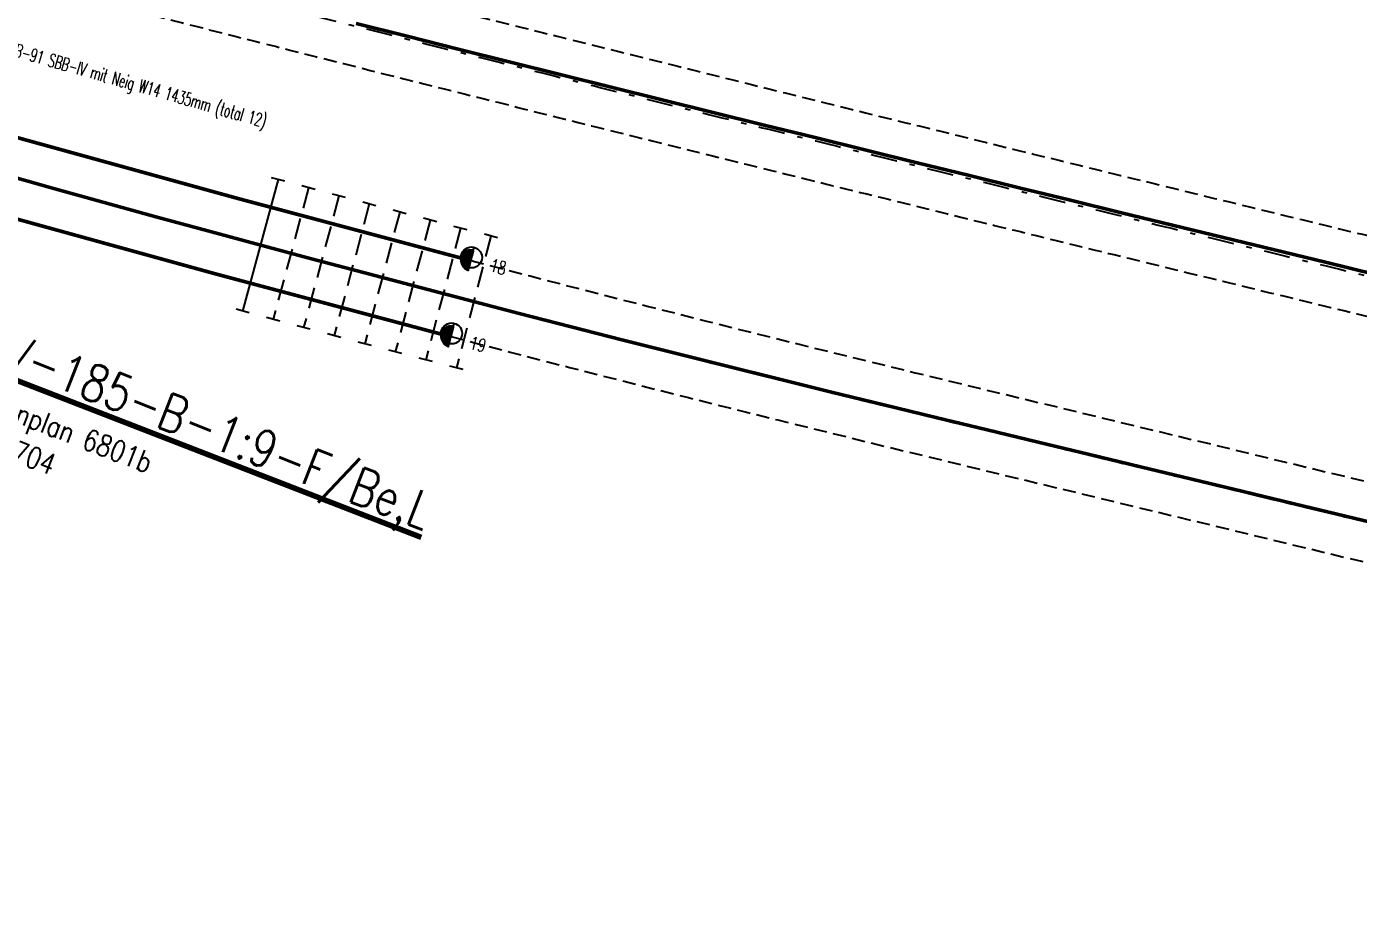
# Model space of a CAD drawing. Extents: x 2687065 to 2691361, y 1253360 to 1255888.
# Drawn here: x 2689323.92 to 2689349.27, y 1254894.06 to 1254910.67 of the extents above; entities that cross this region are included whole.
import ezdxf
from ezdxf.enums import TextEntityAlignment as Align

# ---------------------------------------------------------------- set-up
doc = ezdxf.new("R2010")
doc.units = 0
doc.header["$MEASUREMENT"] = 0
doc.linetypes.add('STRICHLINIE2', pattern=[0.375, 0.25, -0.125])
doc.linetypes.add('STRICHPUNKT', pattern=[1, 0.5, -0.25, 0, -0.25])
for name, color, linetype in [('A-GL-0015-_____', 1, 'STRICHPUNKT'), ('A-GL-0016-_____', 1, 'STRICHPUNKT'), ('A-GL-0017-_____', 1, 'STRICHPUNKT'), ('BS-TR-A-Gleisstrang-LinieGeometrie', 7, 'Continuous'), ('L-GL-0015-_____', 2, 'Continuous'), ('L-GL-0016-_____', 2, 'Continuous'), ('L-GL-0017-_____', 2, 'Continuous'), ('L-ST-0016-_____', 7, 'Continuous'), ('S-ON-0016-_____', 7, 'Continuous'), ('S-ON-0017-_____', 7, 'Continuous'), ('T-SS-0016-_____', 7, 'Continuous'), ('T-SS-0017-_____', 7, 'Continuous'), ('T-ST', 7, 'Continuous'), ('T-WW-0016-_____', 6, 'Continuous')]:
    doc.layers.add(name, color=color, linetype=linetype)
doc.styles.add('R6', font='simplex.shx', dxfattribs={"width": 0.6})
doc.styles.add('R7', font='simplex.shx', dxfattribs={"width": 0.7})
doc.styles.add('R8', font='simplex.shx', dxfattribs={"width": 0.8})

# ---------------------------------------------------------------- blocks, each defined once
blk = doc.blocks.new('WeiVlpWeiBez')
at = {"lineweight": 80}
blk.add_line((0, 0), (0, 0), dxfattribs=at)
at = {"lineweight": 80, "style": 'R8', "width": 0.8}
blk.add_attdef('WVP_WNR1', text='', height=0.7, dxfattribs=at).set_placement((0, 0), align=Align.RIGHT)
blk.add_attdef('WVP_WBE1', (0, 0), '', height=0.7, dxfattribs=at)
at = {"color": 7, "style": 'R6', "width": 0.6}
blk.add_attdef('WVP_WNR2', text='', height=0.25, dxfattribs=at).set_placement((0, 0), align=Align.RIGHT)
for tag, p in [('WVP_WBE2', (0, 0)), ('WVP_WVPN', (0, -0.4107919181288739))]:
    blk.add_attdef(tag, p, '', height=0.25, dxfattribs=at)
at = {"color": 7, "lineweight": 30, "style": 'R8', "width": 0.8}
for tag, p in [('WVP_WTPN', (0, -0.8999999999999999)), ('WVP_WSAP', (0, -1.6)), ('WVP_WZUS', (0, -2.3)), ('WVP_WWV', (0, -3))]:
    blk.add_attdef(tag, p, '', height=0.4, dxfattribs=at)
blk = doc.blocks.new('WeiVlpSchwelleR')
at = {"color": 7}
for p, q in [((-0.4999999999999886, -0.1300000000000048), (-0.4999999999999886, 0.1299999999999719)), ((0.5000000000000153, -0.1300000000000075), (0.5000000000000082, 0.1299999999999692))]:
    blk.add_line(p, q, dxfattribs=at)
at = {"color": 0, "linetype": 'ByBlock', "lineweight": -2}
blk.add_line((0.5000000000000118, -1.201402631621339e-14), (-0.4999999999999868, 4.853087807381139e-15), dxfattribs=at)
at = {"style": 'R6', "width": 0.6}
blk.add_attdef('LAENGE', text='', height=0.25, rotation=90, dxfattribs=at).set_placement((1.229737067022978, 0.007106245459260857, 6e-06), align=Align.MIDDLE)
at = {"style": 'R6', "width": 0.6, "flags": 1}
for tag, p in [('WVP-SKML', (-3, -5.426215032855453e-14, 2e-06)), ('WVP-SKMR', (5, -5.426215032855453e-14, 2e-06))]:
    blk.add_attdef(tag, text='', height=0.25, rotation=180, dxfattribs=at).set_placement(p, align=Align.MIDDLE_CENTER)
for tag, rotation, p in [('VERKLINKS', 180, (-0.8611075787620777, -8.73603956063954e-05, 2e-06)), ('VERKRECHTS', 179.9999999999973, (0.8750000000000082, -5.459328261269093e-14, 2e-06))]:
    blk.add_attdef(tag, text='', height=0.25, rotation=rotation, dxfattribs=at).set_placement(p, align=Align.MIDDLE)
at = {"color": 1, "extrusion": (-1, 1.836970198721029e-16, 1.224646799147353e-16), "style": 'R6', "width": 0.6, "flags": 8}
blk.add_attdef('WVP-ANL', text='', height=0.25, rotation=270, dxfattribs=at).set_placement((1.829950611378862e-14, -6.12323399573665e-17, 0.4999999999999904), align=Align.MIDDLE)
at = {"style": 'R6', "width": 0.6, "flags": 1}
blk.add_attdef('VERSCHIEBUNG', text='', height=0.25, rotation=179.9999999999999, dxfattribs=at).set_placement((1.75503510535756, -5.395683899678261e-14, 2.000000000057511e-06), align=Align.MIDDLE_LEFT)
at = {"color": 1, "extrusion": (1, -1.83697019872103e-16, 3.374459510989179e-32), "style": 'R6', "width": 0.6, "flags": 8}
blk.add_attdef('WVP-ANR', text='', height=0.25, rotation=270, dxfattribs=at).set_placement((-1.90594986648479e-14, -7.137320858570557e-15, 0.5000000000000118), align=Align.MIDDLE)
at = {"style": 'R6', "width": 0.6}
blk.add_attdef('BEZEICHNUNG', text='', height=0.25, rotation=180, dxfattribs=at).set_placement((3.371428571428583, -5.426215032855453e-14, 2.000000000057511e-06), align=Align.MIDDLE_LEFT)
blk = doc.blocks.new('st_NormUngb_b')
h = blk.add_hatch()
h.set_pattern_fill('ANSI31', color=256, scale=0.005, style=0)
h.set_pattern_definition([(45, (0, 0), (-0.0004419417382415922, 0.0004419417382415923), [])])
h.paths.add_polyline_path([(0.2, 0, 0.4142135623730947), (2.756041922458153e-16, 0.2), (-2.756041922458152e-16, -0.2, 0.4142135623730955)])
at = {"color": 7}
blk.add_line((2.756041922457995e-16, 0.1999999999999886, 1), (-2.756041922457995e-16, -0.1999999999999886, 1), dxfattribs=at)
at = {"color": 0}
blk.add_circle((0, 0, 1), 0.2, dxfattribs=at)
at = {"layer": 'T-ST', "style": 'R7', "width": 0.7}
blk.add_attdef('WVP-STNR', text='', height=0.25, dxfattribs=at).set_placement((0.55, 0), align=Align.MIDDLE)

msp = doc.modelspace()

# ---------------------------------------------------------------- linework, layer by layer
at = {"layer": 'A-GL-0015-_____', "extrusion": (0.01804329580227478, 0.0724631591215498, 0.9972078670200696), "elevation": 139912.5850883046, "flags": 128}
msp.add_lwpolyline([(-2306375.860925438, -1862282.304916803, 0.003607865654043509), (-2306388.834824676, -1862281.695972341, 0.0005778882366978131), (-2306390.938590927, -1862281.614882477, 0.0005640373837236005), (-2306393.04253691, -1862281.538597507, 0.0005501865310880182), (-2306395.146647687, -1862281.467001255, 0.0005363356787352098), (-2306397.2509091, -1862281.399977494, 0.0005224848264887163), (-2306399.355307747, -1862281.337409949, 0.000508633974426861), (-2306401.459830968, -1862281.279182303, 0.0004947831227551143), (-2306403.564466825, -1862281.2251782, 0.0004809322710308942), (-2306405.669204077, -1862281.175281247, 0.0004670814196756011), (-2306407.774032172, -1862281.129375021, 0.0004532305682466667), (-2306409.878941214, -1862281.087343066, 0.0004393797171654458), (-2306411.983921956, -1862281.049068903, 0.000425528866205388), (-2306414.088965773, -1862281.014436027, 0.0004116780155718247), (-2306416.194064645, -1862280.983327911, 0.0003978271650381603), (-2306418.299211137, -1862280.955628012, 0.0003839763143777667), (-2306420.404398384, -1862280.931219766, 0.0003701254642280183), (-2306422.509620063, -1862280.909986597, 0.0003562746139303033), (-2306424.614870382, -1862280.891811915, 0.000342423763905985), (-2306426.720144058, -1862280.87657912, 0.0003285729141444139), (-2306428.825436292, -1862280.864171602, 0.0003147220642029705), (-2306430.93074276, -1862280.85447274, 0.000300871214719114), (-2306433.036059585, -1862280.84736591, 0.0002870203650340875), (-2306435.141383322, -1862280.84273448, 0.0002731695155693189), (-2306437.246710938, -1862280.840461815, 0.0002593186663141821), (-2306439.352039791, -1862280.840431275, 0.0002454678170420386), (-2306441.457367611, -1862280.842526217, 0.0002316169679582705), (-2306443.562692484, -1862280.846629998, 0.000217766119052233), (-2306445.668012826, -1862280.852625972, 0.0002039152698813173), (-2306447.773327372, -1862280.860397492, 0.0001900644212988732), (-2306449.878635147, -1862280.869827912, 0.0001762135724302912), (-2306451.983935457, -1862280.880800585, 0.0001623627236969281), (-2306454.08922786, -1862280.893198865, 0.0001485118746561659), (-2306456.194512154, -1862280.906906107, 0.0001346610261611838), (-2306458.299788353, -1862280.921805665, 0.0001208101782019989), (-2306460.405056668, -1862280.937780896, 0.0001069593294711759), (-2306462.510317494, -1862280.954715158, 9.310848082247697e-05), (-2306464.615571377, -1862280.972491808, 7.925763224524444e-05), (-2306466.720819011, -1862280.990994205, 6.540678372883944e-05), (-2306468.826060446, -1862281.010163099, 6.111675872858242e-05), (-2306471.026168179, -1862281.03068374, 6.111675872858242e-05)], format="xyb", dxfattribs=at)
at = {"layer": 'A-GL-0016-_____', "extrusion": (0.01187098449345872, 0.06030678037094123, 0.9981092986083474), "elevation": 108058.6567406982, "flags": 128}
msp.add_lwpolyline([(-2396314.967002189, -1747350.58361927, 0.01124150349894793), (-2396337.398775204, -1747349.109300264, 0.004062963242225361), (-2396483.64805981, -1747343.985223027, 9.979930465861198e-05), (-2396485.645170395, -1747343.931893895, 9.979930465861198e-05)], format="xyb", dxfattribs=at)
at = {"layer": 'A-GL-0017-_____', "extrusion": (0.007932368220953155, 0.05957805118444077, 0.9981921324832567), "elevation": 96552.0531820036, "flags": 128}
msp.add_lwpolyline([(-2500185.55126278, -1595953.248989383, 0.0004452805455237393), (-2500187.642319846, -1595953.049776518, 0.0004311446533847599), (-2500189.733722908, -1595952.854229266, 0.0004170087615903658), (-2500191.825454686, -1595952.662229952, 0.0004028728696962567), (-2500193.917498501, -1595952.473660839, 0.0003887369781241495), (-2500196.009838256, -1595952.288404123, 0.0003746010866462676), (-2500198.102458414, -1595952.106341946, 0.0003604651954677763), (-2500200.195343981, -1595951.927356393, 0.000346329304144427), (-2500202.288480483, -1595951.751329496, 0.0003321934130978907), (-2500204.381853946, -1595951.57814324, 0.0003180575223168365), (-2500206.475450882, -1595951.407679565, 0.0003039216313571017), (-2500208.56925826, -1595951.239820368, 0.0002897857408567291), (-2500210.663263491, -1595951.074447505, 0.0002756498503714833), (-2500212.75745441, -1595950.911442796, 0.0002615139598900753), (-2500214.851819253, -1595950.750688028, 0.0002473780694012016), (-2500216.946346633, -1595950.592064952, 0.0002332421795430468), (-2500219.04102553, -1595950.435455294, 0.0002191062894383296), (-2500221.135845264, -1595950.280740748, 0.0002049703990757556), (-2500223.230795474, -1595950.127802985, 0.0001908345093100122), (-2500225.325866102, -1595949.976523653, 0.0001766986192637953), (-2500227.421047372, -1595949.826784377, 0.0001625627293588324), (-2500229.516329768, -1595949.678466762, 0.0001484268395837956), (-2500231.611704015, -1595949.531452398, 0.0001342909503602223), (-2500233.70716106, -1595949.385622855, 0.0001201550603784216), (-2500235.80269205, -1595949.240859693, 0.0001060191704923567), (-2500237.898288313, -1595949.097044455, 9.188328155703875e-05), (-2500239.99394134, -1595948.954058676, 7.774739182920805e-05), (-2500242.089642758, -1595948.811783878, 6.361150216352739e-05), (-2500244.185384319, -1595948.670101579, 4.947561254868681e-05), (-2500246.281157873, -1595948.528893285, 3.533972297339609e-05), (-2500248.376955352, -1595948.388040501, 2.120383169441323e-05), (-2500250.472768748, -1595948.247424725, 7.067940432379707e-06), (-2500252.568597062, -1595948.106900557), (-2500287.494837039, -1595945.765872648)], format="xyb", dxfattribs=at)
at = {"layer": 'BS-TR-A-Gleisstrang-LinieGeometrie', "color": 2, "lineweight": 50, "true_color": 0xffff00}
for points in [[(2689330.19953644, 1254910.72583436, 454.800007145456), (2689331.16941571, 1254910.48227458, 454.8), (2689332.13942844, 1254910.23924693, 454.8), (2689333.10957133, 1254909.99673934, 454.8), (2689334.07984107, 1254909.75473976, 454.8), (2689335.05023436, 1254909.51323612, 454.8), (2689336.02074795, 1254909.27221636, 454.8), (2689336.99137859, 1254909.0316684, 454.8), (2689337.96212305, 1254908.79158017, 454.8), (2689338.93297811, 1254908.55193958, 454.8), (2689339.90394057, 1254908.31273455, 454.8), (2689340.87500727, 1254908.07395298, 454.8), (2689341.84617502, 1254907.83558279, 454.8), (2689342.8174407, 1254907.59761187, 454.8), (2689343.78880115, 1254907.36002813, 454.8), (2689344.76025326, 1254907.12281946, 454.8), (2689345.73179393, 1254906.88597374, 454.8), (2689346.70342006, 1254906.64947887, 454.8), (2689347.67512858, 1254906.41332274, 454.8), (2689348.64691642, 1254906.17749322, 454.8), (2689349.61878053, 1254905.94197818, 454.8)], [(2689323.43237557, 1254907.86617561, 455.141802856938), (2689324.41651806, 1254907.59105602, 455.145073120561), (2689325.40122077, 1254907.31794835, 455.148121204913), (2689326.38647958, 1254907.04685373, 455.150947110427), (2689327.37229038, 1254906.77777329, 455.153550837505), (2689328.35864906, 1254906.51070817, 455.155932386514), (2689329.34555149, 1254906.24565947, 455.158091757793), (2689330.33299356, 1254905.9826283, 455.160028951649), (2689331.32097113, 1254905.72161577, 455.161743968355), (2689332.30948008, 1254905.46262295, 455.163236808155), (2689333.29851628, 1254905.20565095, 455.164507471261), (2689334.2880756, 1254904.95070081, 455.165555957853), (2689335.27815391, 1254904.69777363, 455.16638226808), (2689336.26874708, 1254904.44687043, 455.166986402059), (2689337.25985095, 1254904.19799229, 455.167368359875), (2689338.2514614, 1254903.95114023, 455.167528141583), (2689339.24357428, 1254903.70631529, 455.167465747205), (2689340.23618546, 1254903.46351849, 455.167181176733), (2689341.22929077, 1254903.22275084, 455.1666744301249), (2689341.22929, 1254903.22275, 455.16667), (2689342.20361932, 1254902.98764826, 455.16595713247), (2689343.17797481, 1254902.75265497, 455.165030522072), (2689344.15235645, 1254902.51777014, 455.163890168679), (2689345.12676423, 1254902.28299377, 455.162536072136), (2689346.10119813, 1254902.04832585, 455.160968232258), (2689347.07565815, 1254901.81376641, 455.159186648831), (2689348.05014427, 1254901.57931543, 455.157191321612), (2689349.02465648, 1254901.34497292, 455.154982250329), (2689349.99919477, 1254901.11073889, 455.15255943468)]]:
    msp.add_polyline3d(points, dxfattribs=at)
at = {"layer": 'L-GL-0015-_____', "color": 7, "linetype": 'STRICHLINIE2', "lineweight": -3, "extrusion": (0.01804329580227478, 0.0724631591215498, 0.9972078670200696), "elevation": 139912.5850883046, "flags": 128}
for points in [[(-2306421.896976752, -1862281.665879984, 0.0001089998696059809), (-2306422.516628982, -1862281.659953846, 7.554830460291947e-05), (-2306422.962820108, -1862281.655851331, 0.0002807263018744621), (-2306424.620810518, -1862281.641788391, 0.000342423763906036), (-2306426.725056948, -1862281.626563029, 0.0003285729141441767), (-2306428.829363481, -1862281.61416132, 0.0003147220642030742), (-2306430.933725793, -1862281.604466808, 0.000300871214719128), (-2306433.038140009, -1862281.597363025, 0.0002870203650341962), (-2306435.142602688, -1862281.592733489, 0.0002731695155693238), (-2306437.247110796, -1862281.590461709, 0.0002593186663140646), (-2306439.351661693, -1862281.59043118, 0.0002454678170421759), (-2306441.45625311, -1862281.592525389, 0.0002316169679581532), (-2306443.560883133, -1862281.596627816, 0.0002177661190522865), (-2306445.66555018, -1862281.602621929, 0.0002039152698813531), (-2306447.770252983, -1862281.610391191, 0.0001900644212989229), (-2306449.874990571, -1862281.619819057, 0.0001762135724301519), (-2306451.979762248, -1862281.630788975, 0.0001623627236969327), (-2306454.084567571, -1862281.643184386, 0.0001485118746560889), (-2306456.189406339, -1862281.656888727, 0.0001346610261611672), (-2306458.294278565, -1862281.671785426, 0.0001208101782019684), (-2306460.39918446, -1862281.687757907, 0.0001069593294711103), (-2306462.504124417, -1862281.704689588, 9.310848082238732e-05), (-2306464.609098986, -1862281.722463879, 7.92576322451304e-05), (-2306466.714108857, -1862281.740964187, 6.540678372891913e-05), (-2306468.819133633, -1862281.760131111, 6.112090240759204e-05), (-2306471.019207599, -1862281.780651452, 6.112090240759204e-05)], [(-2306421.883447266, -1862280.165940567, 0.0001087991412561553), (-2306422.502611144, -1862280.160019347, 7.559125996244173e-05), (-2306422.949509497, -1862280.155910368, 0.0002806833462384737), (-2306424.608930248, -1862280.141835439, 0.0003424237639060365), (-2306426.715231167, -1862280.126595212, 0.0003285729141441719), (-2306428.821509102, -1862280.114181884, 0.0003147220642030639), (-2306430.927759727, -1862280.104478672, 0.0003008712147191307), (-2306433.03397916, -1862280.097368796, 0.000287020365034207), (-2306435.140163956, -1862280.092735471, 0.0002731695155693243), (-2306437.246311081, -1862280.090461922, 0.000259318666314057), (-2306439.35241789, -1862280.09043137, 0.000245467817042162), (-2306441.458482113, -1862280.092527045, 0.000231616967958156), (-2306443.564501835, -1862280.096632181, 0.0002177661190522909), (-2306445.670475473, -1862280.102630015, 0.0002039152698813462), (-2306447.77640176, -1862280.110403794, 0.0001900644212989224), (-2306449.882279723, -1862280.119836767, 0.000176213572430145), (-2306451.988108666, -1862280.130812196, 0.0001623627236969357), (-2306454.093888149, -1862280.143213344, 0.000148511874656091), (-2306456.199617969, -1862280.156923487, 0.0001346610261611616), (-2306458.305298141, -1862280.171825904, 0.0001208101782019775), (-2306460.410928877, -1862280.187803885, 0.0001069593294711281), (-2306462.516510569, -1862280.204740728, 9.310848082238923e-05), (-2306464.622043768, -1862280.222519736, 7.925763224512723e-05), (-2306466.727529167, -1862280.241024224, 6.540678372891062e-05), (-2306468.832987257, -1862280.260195087, 6.111261573863264e-05), (-2306471.033128759, -1862280.280716027, 6.111261573863264e-05)]]:
    msp.add_lwpolyline(points, format="xyb", dxfattribs=at)
at = {"layer": 'L-GL-0016-_____', "lineweight": 70, "extrusion": (0.01187098449345872, 0.06030678037094123, 0.9981092986083474), "const_width": 0.07000000000000002, "elevation": 108058.6567406982, "flags": 128}
for points in [[(-2396315.033000902, -1747351.330709739, 0.006404898612820022), (-2396327.786815321, -1747350.368494519, 0.0001765598070927961), (-2396328.138724789, -1747350.346598714, 0.0001765598070927961)], [(-2396314.901003476, -1747349.8365288, 0.006405273628908256), (-2396327.69388647, -1747348.87137569, 0.0001764403102384827), (-2396328.046614391, -1747348.849429406, 0.0001764403102384827)]]:
    msp.add_lwpolyline(points, format="xyb", dxfattribs=at)
at = {"layer": 'L-GL-0016-_____', "color": 7, "linetype": 'STRICHLINIE2', "lineweight": -3, "extrusion": (0.01187098449345872, 0.06030678037094123, 0.9981092986083474), "flags": 128}
for points, elevation in [([(-2396328.138724789, -1747350.346598714, 0.004659692886405841), (-2396337.431126263, -1747349.858602212, 0.004062963242225329), (-2396483.668229669, -1747344.734951763, 9.97993050179906e-05), (-2396485.665040971, -1747344.681630622, 0.006404898612820022)], 108058.6567406981), ([(-2396328.046614391, -1747348.849429406, 0.004659437376674556), (-2396337.366424144, -1747348.359998317, 0.004062963242225331), (-2396483.62788995, -1747343.235494292, 9.979930429928614e-05), (-2396485.625299819, -1747343.182157167, 0.006405273628908256)], 108058.6567406982)]:
    msp.add_lwpolyline(points, format="xyb", dxfattribs=dict(at, elevation=elevation))
at = {"layer": 'L-GL-0017-_____', "lineweight": 70, "extrusion": (0.007932368220953155, 0.05957805118444077, 0.9981921324832567), "const_width": 0.07, "elevation": 96552.05318200358, "flags": 128}
msp.add_lwpolyline([(-2500192.196983093, -1595951.875419413, 0.0001098406681318017), (-2500192.767680753, -1595951.823836302, 0.0002084475913167692), (-2500193.850771115, -1595951.726635099, 0.0003887369781242153), (-2500195.944272536, -1595951.541275529, 0.0003746010866464211), (-2500198.038012268, -1595951.359115947, 0.0003281326467472081), (-2500199.944143161, -1595951.195977668, 3.233254579324841e-05), (-2500200.131975297, -1595951.180038248, 0.0003463293041445939), (-2500202.226147132, -1595951.003924282, 0.0003321934130976573), (-2500204.320513783, -1595950.83065586, 0.0003180575223169383), (-2500206.415061743, -1595950.660114751, 0.0003039216313571348), (-2500208.509777971, -1595950.492182691, 0.0002220396329825737), (-2500210.114893595, -1595950.365200765, 0.0001944252620415568)], format="xyb", dxfattribs=at)

# ---------------------------------------------------------------- block references
at = {"layer": 'L-ST-0016-_____', "color": 7, "extrusion": (0.01187098449345872, 0.06030678037094123, 0.9981092986083474)}
ref = msp.add_blockref('st_NormUngb_b', (-2396328.138724789, -1747350.346598714, 108058.6567406982), dxfattribs=dict(at, rotation=356.4598788290292))
ref.add_attrib('WVP-STNR', '18', dxfattribs={"layer": 'T-ST', "extrusion": (0.01187098449345872, 0.06030678037094123, 0.9981092986083474), "height": 0.25, "rotation": 176.4598788349218, "style": 'R7', "width": 0.7000000000000001}).set_placement((-2396328.672436871, -1747350.330188074, 108058.6567406982), align=Align.MIDDLE)
ref = msp.add_blockref('st_NormUngb_b', (-2396328.046614391, -1747348.849429406, 108058.6567406982), dxfattribs=dict(at, rotation=356.4599373862735))
ref.add_attrib('WVP-STNR', '19', dxfattribs={"layer": 'T-ST', "extrusion": (0.01187098449345872, 0.06030678037094123, 0.9981092986083474), "height": 0.2500000000000001, "rotation": 176.4599373880601, "style": 'R7', "width": 0.7}).set_placement((-2396328.579168727, -1747348.805886272, 108058.6567406982), align=Align.MIDDLE)
at = {"layer": 'S-ON-0016-_____', "extrusion": (0.01187098449345872, 0.06030678037094123, 0.9981092986083474)}
ref = msp.add_blockref('WeiVlpSchwelleR', (-2396317.218676598, -1747350.389831601, 108058.6567406982), dxfattribs=dict(at, xscale=2.6, rotation=265.2105166147678))
ref.add_attrib('BEZEICHNUNG', 'Beton B-91 SBB-IV mit Neig W14 1435mm (total 12)', dxfattribs={"layer": 'T-SS-0016-_____', "extrusion": (0.01187098449345872, 0.06030678037094123, 0.9981092986083474), "height": 0.2500000000000001, "rotation": 175.2105166095869, "style": 'R6', "width": 0.6}).set_placement((-2396318.185695784, -1747352.666031445, 108058.6567406982), align=Align.MIDDLE_LEFT)
at = {"layer": 'S-ON-0016-_____', "extrusion": (0.01187098449345872, 0.06030678037094123, 0.9981092986083474), "xscale": 2.600000000000001, "rotation": 266.0073656257433}
msp.add_blockref('WeiVlpSchwelleR', (-2396324.152029983, -1747349.857427489, 108058.6567406982), dxfattribs=at)
at = {"layer": 'S-ON-0016-_____', "color": 7, "linetype": 'STRICHLINIE2', "lineweight": -3, "extrusion": (0.01187098449345872, 0.06030678037094123, 0.9981092986083474)}
for p, xscale, rotation in [((-2396324.750598711, -1747349.816009687, 108058.6567406982), 2.599999999999999, 266.0761205484325), ((-2396325.34921671, -1747349.775310196, 108058.6567406982), 2.6, 266.1448754711218), ((-2396325.947883117, -1747349.735329075, 108058.6567406982), 2.6, 266.213630393811), ((-2396326.54659707, -1747349.696066383, 108058.6567406982), 2.6, 266.2823853165003), ((-2396327.145357708, -1747349.657522175, 108058.6567406982), 2.600000000000001, 266.3511402391895), ((-2396327.744164167, -1747349.619696508, 108058.6567406982), 2.6, 266.4198951618788), ((-2396328.343015586, -1747349.582589436, 108058.6567406982), 2.6, 266.488650084568)]:
    msp.add_blockref('WeiVlpSchwelleR', p, dxfattribs=dict(at, xscale=xscale, rotation=rotation))
at = {"layer": 'S-ON-0017-_____', "extrusion": (0.007932368220953155, 0.05957805118444077, 0.9981921324832567)}
ref = msp.add_blockref('WeiVlpSchwelleR', (-2500198.463111082, -1595952.075281806, 96552.05318200358), dxfattribs=dict(at, xscale=2.6, rotation=85.0848349992551))
ref.add_attrib('BEZEICHNUNG', 'Beton B-91 SBB-VI mit Neig W14 1435mm (total 41 / 20 + 21 )', dxfattribs={"layer": 'T-SS-0017-_____', "extrusion": (0.007932368220953155, 0.05957805118444077, 0.9981921324832567), "height": 0.25, "rotation": 175.0848349942962, "style": 'R6', "width": 0.6}).set_placement((-2500206.843279793, -1595949.622340868, 96552.05318200358), align=Align.MIDDLE_LEFT)
at = {"layer": 'T-WW-0016-_____', "extrusion": (0.01187098449345872, 0.06030678037094123, 0.9981092986083474)}
ref = msp.add_blockref('WeiVlpWeiBez', (-2396318.185522329, -1747346.916889941, 108058.6567406982), dxfattribs=dict(at, rotation=169.9014228467802))
ref.add_attrib('WVP_WNR1', 'W-16: ', dxfattribs={"layer": '0', "lineweight": 80, "extrusion": (0.01187098449345872, 0.06030678037094123, 0.9981092986083474), "height": 0.7000000000000001, "rotation": 169.9014228467487, "style": 'R8', "width": 0.7999999999999999}).set_placement((-2396318.185522329, -1747346.916889941, 108058.6567406982), align=Align.RIGHT)
ref.add_attrib('WVP_WBE1', '%%uEW IV-185-B-1:9-F/Be,L%%u', (-2396318.185522329, -1747346.916889941, 108058.6567406982), dxfattribs={"layer": '0', "lineweight": 80, "extrusion": (0.01187098449345872, 0.06030678037094123, 0.9981092986083474), "height": 0.7000000000000001, "rotation": 169.9014228467487, "style": 'R8', "width": 0.7999999999999999})
ref.add_attrib('WVP_WTPN', 'nach Typenplan 6801b', (-2396318.027714279, -1747346.03083316, 108058.6567406982), dxfattribs={"layer": '0', "color": 7, "lineweight": 30, "extrusion": (0.01187098449345872, 0.06030678037094123, 0.9981092986083474), "height": 0.4000000000000001, "rotation": 169.9014228467487, "style": 'R8', "width": 0.8000000000000002})
ref.add_attrib('WVP_WSAP', 'SAP 99153704', (-2396317.904974685, -1747345.341677885, 108058.6567406982), dxfattribs={"layer": '0', "color": 7, "lineweight": 30, "extrusion": (0.01187098449345872, 0.06030678037094123, 0.9981092986083474), "height": 0.4000000000000001, "rotation": 169.9014228467487, "style": 'R8', "width": 0.8000000000000002})

doc.saveas('drawing.dxf')
